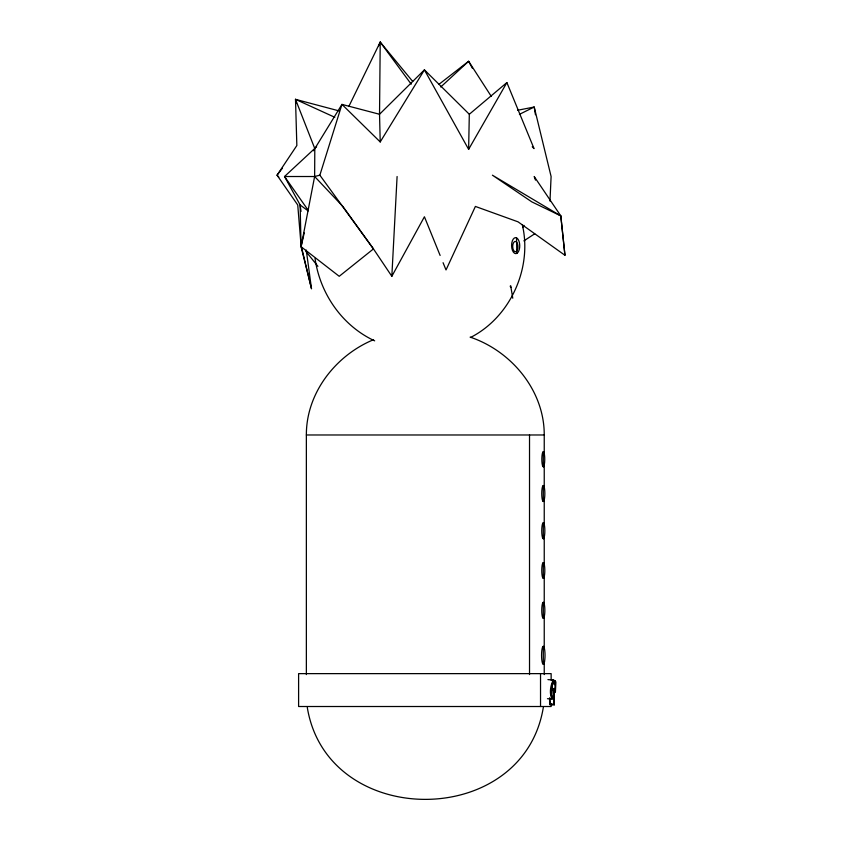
<?xml version="1.0" encoding="UTF-8"?>
<svg xmlns="http://www.w3.org/2000/svg" width="842" height="842" viewBox="0 0 842 842"><rect width="100%" height="100%" fill="white"/><g stroke="black" fill="none" stroke-linecap="round" stroke-linejoin="round"><path stroke-width="1.26" d="M306.256 250.042L311.498 288.669L301.068 246.717L314.634 176.515L314.803 148.602L295.51 99.345L339.273 110.955M412.738 81.485L380.216 42.1L379.531 114.27L380.216 141.94L341.957 104.397L313.487 150.76M380.216 141.94L424.421 69.865L468.626 149.35L469.31 114.27L424.421 69.865L379.531 114.27L341.957 104.397L319.855 175.189L373.459 248.916L391.835 276.302L424.421 216.762L440.124 255.452M549.984 201.101L551.1 176.515L534.207 107.018L517.556 110.27M554.31 704.838L554.246 691.924L554.31 704.838L549.658 704.554L549.731 701.47M552.173 690.051L552.489 683.588M552.647 680.189L555.004 680.799L555.32 684.051L554.531 690.661L555.425 691.829L554.331 692.871L554.257 698.092L553.731 696.018M554.394 701.67L554.31 703.27L554.299 693.976M555.425 691.829L555.899 681.967L555.004 680.799M391.835 276.302L397.098 176.515M306.362 674.579L306.362 434.977C306.193 393.067 335.611 355.366 373.564 339.694M551.552 688.788L553.257 688.461L554.636 690.135M543.301 707.49C523.135 830.001 327.454 830.001 307.298 707.49M301.015 211.426L300.141 204.995L284.533 176.515L314.634 176.515L342.841 206.437L373.459 248.916L339.221 276.302L301.068 246.717L304.236 232.918M378.763 45.773L380.216 42.1L411.233 84.189M348.809 106.513L380.216 42.1M468.626 149.35L506.884 82.579L534.038 148.602L532.228 146.74M522.608 227.561L523.977 225.382M282.491 168.095L277.05 175.189L297.742 204.995L301.068 245.38L311.498 288.669M316.613 146.74L284.533 176.515L308.393 210.553M440.755 86.989L468.626 61.266L491.296 96.409M469.31 114.27L506.884 82.579M438.819 84.432L468.626 61.266L472.341 68.181M523.85 240.896L534.733 233.781M554.446 690.556L553.131 698.323L552.057 699.049L547.468 698.702M470.467 337.505C510.368 317.234 532.576 267.998 522.303 224.646M519.409 114.354L534.207 107.018L535.459 114.733M552.247 688.619L554.583 689.703L552.962 689.651L553.078 695.208L552.205 698.239L551.321 694.45L551.826 686.062L553.552 680.799L554.352 684.778L554.625 681.22L553.657 680.041L547.921 679.61M516.82 253.358L515.767 253.631A7.999 4.063 89.1 0 1 511.599 245.664A7.999 4.063 89.1 0 1 515.557 237.633L516.609 237.907A7.999 4.063 89.1 0 1 519.735 245.611A7.999 4.063 89.1 0 1 516.82 253.358L516.556 237.886M553.657 680.041L553.194 680.168C550.426 685.483 549.131 693.776 552.057 699.049M314.634 176.515L319.855 175.189M306.362 434.977L544.237 434.977L544.237 454.617M549.605 699.049L549.615 703.986L554.268 704.27M550.847 704.491L553.173 704.638M552.868 689.23L551.563 689.114L554.583 689.703M470.152 337.126C511.368 350.946 544.416 390.53 544.237 434.977M278.839 177.115L277.05 175.189L296.847 145.529L295.51 99.345L334.811 117.301M564.95 255.273L560.804 215.899L531.828 201.88L492.412 175.189L560.804 215.899L564.95 255.273L518.04 221.835L475.393 206.437L446.018 269.956L443.071 262.704M374.679 340.852C342.189 325.801 320.013 293.626 315.045 258.431M308.14 210.879L300.141 204.995L301.068 246.717M305.878 251.369L317.908 266.325M560.804 215.899L534.207 176.515L535.48 180.114M510.778 286.322L512.767 298.215M295.51 99.345L295.931 103.24M549.658 702.902L549.584 697.976M549.615 703.986L549.658 704.554M549.721 698.302L549.773 702.217M554.31 693.755L554.32 694.829M551.142 680.21L551.142 673.632L298.605 673.632L298.605 706.512L551.142 706.512L551.142 703.88M544.237 463.784L544.237 487.35M544.237 499.127L544.237 525.313M544.237 535.796L544.237 565.908M544.237 575.075L544.237 605.188M544.237 615.66L544.237 648.393M544.237 662.791L544.237 674.579M543.301 451.744L543.301 466.805M543.301 485.518L543.301 501.516A7.999 1.547 -90 0 1 541.753 493.517A7.999 1.547 -90 0 1 543.301 485.518A7.999 1.547 90 0 1 544.848 493.517A7.999 1.547 90 0 1 543.301 501.516M543.301 522.766L543.301 538.764A7.999 1.547 -90 0 1 541.753 530.765A7.999 1.547 -90 0 1 543.301 522.766A7.999 1.547 90 0 1 544.848 530.765A7.999 1.547 90 0 1 543.301 538.764M543.301 562.614L543.301 578.338M543.301 602.325L543.301 618.323M543.301 646.34L543.301 664.233M540.532 673.632L540.532 706.512M529.523 434.977L529.523 674.579M510.968 287.459A1.873 0.726 40.4 0 1 510.757 285.88M517.23 250.232L516.693 251.063A5.178 2.631 89.1 0 1 512.694 246.59A5.178 2.631 89.1 0 1 516.578 242.096L517.135 242.917A5.178 2.631 89.1 0 1 517.23 250.232M544.521 661.612A8.946 1.726 -90 0 0 543.743 646.645A8.946 1.726 -90 0 0 541.627 657.602A8.946 1.726 -90 0 0 544.521 661.612M544.374 576.033A7.862 1.516 -90 0 0 543.69 562.877A7.862 1.516 -90 0 0 541.827 572.507A7.862 1.516 -90 0 0 544.374 576.033M544.395 615.986A7.999 1.547 -90 0 0 543.7 602.598A7.999 1.547 -90 0 0 541.806 612.397A7.999 1.547 -90 0 0 544.395 615.986M544.321 464.595A7.525 1.452 -90 0 0 543.679 451.996A7.525 1.452 -90 0 0 541.89 461.227A7.525 1.452 -90 0 0 544.321 464.595"/></g></svg>
